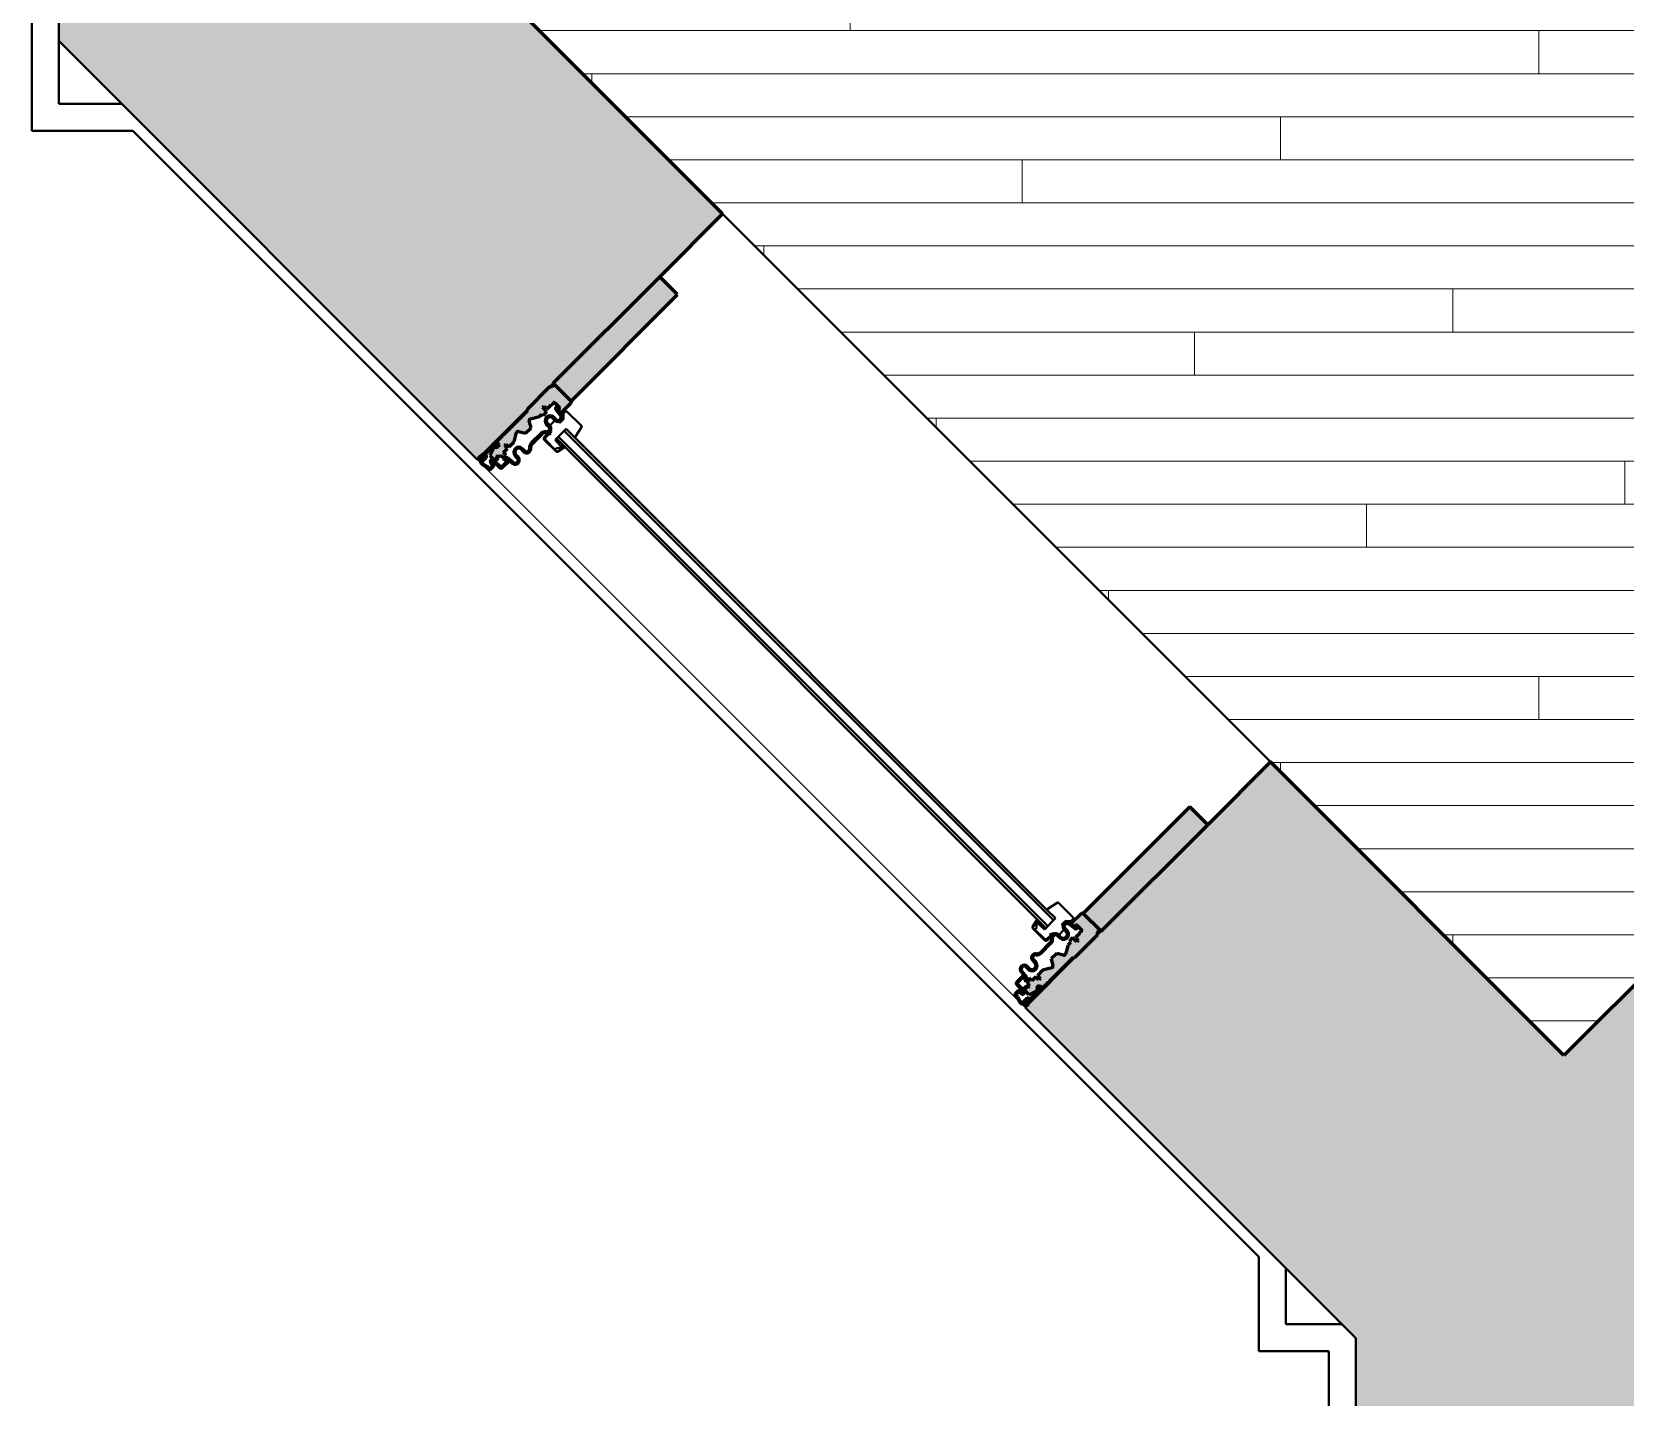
# Model space of a CAD drawing. Header units: inches. Extents: x 238 to 1312, y -3412 to 1074.
# Drawn here: x 238 to 312, y -3172.7 to -3109.3 of the extents above; entities that cross this region are included whole.
import ezdxf

# ---------------------------------------------------------------- set-up
doc = ezdxf.new("R2010")
doc.units = ezdxf.units.IN
doc.header["$MEASUREMENT"] = 0
for name, color, linetype, lineweight in [('A-DETL-GENF', 92, 'Continuous', 9), ('A-FLOR-PATT', 8, 'Continuous', 40), ('A-GLAZ', 151, 'Continuous', 18), ('A-WALL', 113, 'Continuous', 18), ('A-WALL-PATT', 111, 'Continuous', 18), ('I-WALL', 2, 'Continuous', 40), ('Q-CASE', 31, 'Continuous', 40)]:
    doc.layers.add(name, color=color, linetype=linetype, lineweight=lineweight)

# ---------------------------------------------------------------- blocks, each defined once
blk = doc.blocks.new('Proline_Clad_Wood-Double-Hung_Vent_Unit - 36_ x 72_-675760-UNIT 7')
at = {"layer": 'A-GLAZ', "lineweight": 40}
h = blk.add_hatch(color=135, dxfattribs=at)
h.paths.add_polyline_path([(-17.959, 4.808), (-17.85, 4.808), (-17.919, 4.848)], flags=0)
h.paths.add_polyline_path([(-17.944, 5.039), (-17.904, 5.083), (-17.904, 5.545), (-17.944, 5.587)], flags=0)
h.paths.add_polyline_path([(-17.975, 5.631), (-17.91, 5.647), (-17.91, 5.767), (-17.975, 5.751)], flags=0)
h.paths.add_polyline_path([(-18, 5.783), (-17.931, 5.797), (-17.95, 5.96), (-18, 5.886)], flags=0)
h.paths.add_polyline_path([(-17.803, 5.647), (-17.763, 5.647), (-17.763, 5.934), (-17.803, 5.939)], flags=0)
h.paths.add_polyline_path([(-17.389, 5.264), (-17.349, 5.276), (-17.345, 5.463), (-17.385, 5.449)], flags=0)
h.paths.add_polyline_path([(-17.517, 5.575), (-17.422, 5.63), (-17.295, 5.645), (-17.32, 5.67), (-17.422, 5.67)], flags=0)
h.paths.add_polyline_path([(-16.939, 5.011), (-16.899, 5.011), (-16.899, 5.465), (-16.939, 5.454), (-16.939, 5.274)], flags=0)
h.paths.add_polyline_path([(-17.422, 5.521), (-17.323, 5.481), (-16.966, 5.481), (-16.955, 5.521), (-17.177, 5.521)], flags=0)
h.paths.add_polyline_path([(-17.737, 5.96), (-17.581, 5.941), (-17.433, 5.898), (-17.299, 5.898), (-17.295, 5.938), (-17.428, 5.938), (-17.637, 6), (-17.742, 6)], flags=0)
h.paths.add_polyline_path([(-17.274, 5.7), (-17.234, 5.686), (-17.234, 5.877), (-17.274, 5.874)], flags=0)
h = blk.add_hatch(color=135, dxfattribs=at)
h.paths.add_polyline_path([(16.899, 5.011), (16.939, 5.011), (16.939, 5.454), (16.899, 5.465)], flags=0)
h.paths.add_polyline_path([(17.422, 5.521), (17.422, 5.481), (17.516, 5.575)], flags=0)
h.paths.add_polyline_path([(16.966, 5.481), (17.323, 5.481), (17.422, 5.521), (16.955, 5.521)], flags=0)
h.paths.add_polyline_path([(17.349, 5.276), (17.389, 5.264), (17.385, 5.449), (17.345, 5.463)], flags=0)
h.paths.add_polyline_path([(17.85, 4.808), (17.959, 4.808), (17.919, 4.848), (17.891, 4.831)], flags=0)
h.paths.add_polyline_path([(17.234, 5.686), (17.274, 5.7), (17.274, 5.874), (17.234, 5.877)], flags=0)
h.paths.add_polyline_path([(17.29, 5.63), (17.422, 5.63), (17.516, 5.575), (17.422, 5.67), (17.304, 5.67)], flags=0)
h.paths.add_polyline_path([(17.944, 5.039), (17.944, 5.587), (17.904, 5.545), (17.904, 5.083)], flags=0)
h.paths.add_polyline_path([(17.299, 5.898), (17.433, 5.898), (17.742, 6), (17.636, 6), (17.428, 5.938), (17.295, 5.938)], flags=0)
h.paths.add_polyline_path([(17.763, 5.647), (17.803, 5.647), (17.803, 5.939), (17.763, 5.934)], flags=0)
h.paths.add_polyline_path([(17.91, 5.647), (17.975, 5.631), (17.975, 5.751), (17.91, 5.767)], flags=0)
h.paths.add_polyline_path([(17.931, 5.797), (18, 5.783), (18, 5.91), (17.95, 5.96), (17.931, 5.885)], flags=0)
h = blk.add_hatch(color=135, dxfattribs=at)
h.paths.add_polyline_path([(-16.766, 1.703), (-16.791, 1.734), (-16.946, 1.734), (-16.966, 1.622)], flags=0)
h.paths.add_polyline_path([(-17.884, 1.001), (-16.828, 1.001), (-16.766, 1.063), (-16.766, 1.703), (-16.996, 1.597), (-17.346, 1.608), (-17.353, 1.633), (-17.353, 1.767), (-17.359, 1.767), (-17.359, 2.048), (-17.547, 2.054), (-17.547, 2.142), (-17.266, 2.152), (-17.266, 2.378), (-17.359, 2.382), (-17.359, 2.535), (-17.587, 2.975), (-17.55, 3.023), (-17.266, 3.187), (-17.266, 3.554), (-17.587, 3.766), (-17.579, 3.826), (-17.359, 4.207), (-17.359, 4.543), (-17.547, 4.55), (-17.547, 4.638), (-17.359, 4.645), (-17.359, 4.903), (-17.182, 4.909), (-17.182, 5.089), (-17.342, 5.094), (-17.407, 5.212), (-17.448, 5.213), (-17.477, 5.268), (-17.391, 5.271), (-17.391, 5.455), (-17.714, 5.455), (-17.838, 5.071), (-17.711, 4.879), (-17.772, 4.795), (-17.895, 4.791), (-17.938, 4.748), (-17.938, 4.404), (-17.907, 4.373), (-17.938, 4.342), (-17.938, 2.756), (-18, 2.721), (-18, 1.245), (-17.907, 1.152)], flags=0)
h = blk.add_hatch(color=135, dxfattribs=at)
h.paths.add_polyline_path([(16.766, 1.703), (16.966, 1.622), (16.946, 1.734), (16.791, 1.734)], flags=0)
h.paths.add_polyline_path([(16.766, 1.063), (16.84, 1.001), (17.884, 1.001), (17.907, 1.152), (18, 1.245), (18, 2.721), (17.938, 2.756), (17.938, 4.342), (17.907, 4.373), (17.938, 4.404), (17.938, 4.748), (17.895, 4.791), (17.772, 4.795), (17.711, 4.879), (17.773, 4.992), (17.838, 5.071), (17.714, 5.455), (17.391, 5.455), (17.391, 5.271), (17.477, 5.268), (17.448, 5.213), (17.407, 5.212), (17.342, 5.094), (17.182, 5.089), (17.182, 4.909), (17.359, 4.903), (17.359, 4.645), (17.546, 4.638), (17.546, 4.55), (17.359, 4.543), (17.359, 4.207), (17.587, 3.766), (17.55, 3.719), (17.266, 3.554), (17.266, 3.187), (17.587, 2.975), (17.579, 2.916), (17.359, 2.535), (17.359, 2.382), (17.266, 2.378), (17.266, 2.152), (17.546, 2.13), (17.546, 2.054), (17.359, 2.048), (17.359, 1.767), (17.328, 1.766), (17.346, 1.608), (17.322, 1.597), (16.976, 1.604), (16.766, 1.703), (16.766, 1.078)], flags=0)
h = blk.add_hatch(color=135, dxfattribs=at)
h.paths.add_polyline_path([(-17.116, 1.637), (-17.076, 1.616), (-17.076, 1.704)], flags=0)
h.paths.add_polyline_path([(-17.048, 1.735), (-16.697, 1.774), (-16.531, 1.971), (-16.719, 2.148), (-16.861, 2.148), (-17.048, 2.336), (-16.861, 2.523), (-16.719, 2.523), (-16.54, 2.653), (-16.61, 2.863), (-16.677, 2.941), (-16.701, 3.041), (-16.677, 3.792), (-16.61, 3.87), (-16.54, 4.08), (-16.719, 4.21), (-16.861, 4.21), (-17.048, 4.398), (-16.861, 4.585), (-16.719, 4.585), (-16.531, 4.762), (-16.697, 4.959), (-17.048, 4.999), (-17.047, 4.953), (-16.703, 4.914), (-16.576, 4.765), (-16.719, 4.63), (-16.865, 4.63), (-17.067, 4.514), (-17.067, 4.281), (-16.865, 4.165), (-16.719, 4.165), (-16.583, 4.066), (-16.636, 3.907), (-16.717, 3.813), (-16.746, 3.693), (-16.717, 2.92), (-16.636, 2.827), (-16.583, 2.667), (-16.719, 2.568), (-16.865, 2.568), (-17.067, 2.452), (-17.067, 2.219), (-16.858, 2.103), (-16.719, 2.103), (-16.576, 1.969), (-16.703, 1.819), (-17.047, 1.78)], flags=0)
h.paths.add_polyline_path([(-17.076, 5.029), (-17.076, 5.166), (-17.116, 5.097)], flags=0)
h = blk.add_hatch(color=135, dxfattribs=at)
h.paths.add_polyline_path([(16.697, 1.774), (17.048, 1.735), (17.047, 1.78), (16.703, 1.819), (16.576, 1.969), (16.718, 2.103), (16.865, 2.103), (17.067, 2.219), (17.067, 2.452), (16.865, 2.568), (16.718, 2.568), (16.583, 2.667), (16.636, 2.827), (16.717, 2.92), (16.746, 3.041), (16.717, 3.813), (16.636, 3.907), (16.583, 4.066), (16.766, 4.165), (16.865, 4.165), (17.067, 4.281), (17.067, 4.514), (16.865, 4.63), (16.718, 4.63), (16.576, 4.765), (16.703, 4.914), (17.047, 4.953), (17.048, 4.999), (16.697, 4.959), (16.531, 4.762), (16.718, 4.585), (16.86, 4.585), (17.048, 4.398), (16.86, 4.21), (16.718, 4.21), (16.54, 4.08), (16.61, 3.87), (16.677, 3.792), (16.701, 3.688), (16.677, 2.941), (16.61, 2.863), (16.54, 2.653), (16.718, 2.523), (16.86, 2.523), (17.048, 2.336), (16.86, 2.148), (16.718, 2.148), (16.531, 1.971)], flags=0)
h.paths.add_polyline_path([(17.076, 1.616), (17.116, 1.637), (17.076, 1.678)], flags=0)
h.paths.add_polyline_path([(17.076, 5.029), (17.116, 5.097), (17.076, 5.166)], flags=0)
for points in [[(-18, -6), (-16.828, -6), (-16.828, 1.001), (-18, 1.001), (-18, 0.205)], [(16.828, -6), (18, -6), (18, 1.001), (16.828, 1.001)]]:
    blk.add_hatch(color=135, dxfattribs=at).paths.add_polyline_path(points, flags=0)
at = {"layer": 'A-GLAZ', "color": 10, "lineweight": 60}
for p, q in [((-17.803, 5.939), (-17.803, 5.647)), ((-17.763, 5.647), (-17.763, 5.934)), ((-17.636, 6), (-17.742, 6)), ((-17.737, 5.96), (-17.644, 5.96)), ((-17.644, 5.96), (-17.433, 5.898)), ((-17.428, 5.938), (-17.636, 6)), ((-17.295, 5.938), (-17.428, 5.938)), ((17.428, 5.938), (17.295, 5.938)), ((17.636, 6), (17.428, 5.938)), ((17.433, 5.898), (17.644, 5.96)), ((17.742, 6), (17.636, 6)), ((17.644, 5.96), (17.737, 5.96)), ((17.763, 5.934), (17.763, 5.647)), ((17.803, 5.647), (17.803, 5.939)), ((-18, 5.91), (-18, 5.783)), ((-18, 5.783), (-17.975, 5.751)), ((-17.975, 5.751), (-17.975, 5.631)), ((-17.944, 5.587), (-17.944, 5.039)), ((-17.9, 5.792), (-17.931, 5.885)), ((-17.931, 5.885), (-17.9, 5.879)), ((-17.91, 5.767), (-17.931, 5.797)), ((-17.931, 5.797), (-17.9, 5.792)), ((-17.91, 5.647), (-17.91, 5.767)), ((-17.904, 5.083), (-17.904, 5.545)), ((-17.9, 5.879), (-17.9, 5.91)), ((-17.834, 5.616), (-17.879, 5.616)), ((-17.873, 5.576), (-17.834, 5.576)), ((-17.714, 5.455), (-17.838, 5.071)), ((-17.391, 5.455), (-17.714, 5.455)), ((-17.477, 5.268), (-17.391, 5.271)), ((-17.448, 5.213), (-17.477, 5.268)), ((-17.389, 5.264), (-17.453, 5.264)), ((-17.453, 5.264), (-17.423, 5.223)), ((-17.407, 5.212), (-17.448, 5.213)), ((-17.433, 5.898), (-17.299, 5.898)), ((-17.304, 5.67), (-17.422, 5.67)), ((-17.422, 5.63), (-17.29, 5.63)), ((-16.955, 5.521), (-17.422, 5.521)), ((-17.342, 5.094), (-17.407, 5.212)), ((-17.391, 5.271), (-17.391, 5.455)), ((-17.385, 5.449), (-17.389, 5.264)), ((-17.349, 5.276), (-17.345, 5.463)), ((-17.323, 5.481), (-16.966, 5.481)), ((-17.274, 5.874), (-17.274, 5.7)), ((-17.234, 5.686), (-17.234, 5.877)), ((-16.939, 5.454), (-16.939, 5.011)), ((-16.899, 5.011), (-16.899, 5.465)), ((16.899, 5.465), (16.899, 5.011)), ((16.939, 5.011), (16.939, 5.454)), ((17.422, 5.521), (16.955, 5.521)), ((16.966, 5.481), (17.323, 5.481)), ((17.234, 5.877), (17.234, 5.686)), ((17.274, 5.7), (17.274, 5.874)), ((17.29, 5.63), (17.422, 5.63)), ((17.299, 5.898), (17.433, 5.898)), ((17.422, 5.67), (17.304, 5.67)), ((17.407, 5.212), (17.342, 5.094)), ((17.345, 5.463), (17.349, 5.276)), ((17.389, 5.264), (17.385, 5.449)), ((17.453, 5.264), (17.389, 5.264)), ((17.714, 5.455), (17.391, 5.455)), ((17.391, 5.455), (17.391, 5.271)), ((17.391, 5.271), (17.477, 5.268)), ((17.448, 5.213), (17.407, 5.212)), ((17.423, 5.223), (17.453, 5.264)), ((17.477, 5.268), (17.448, 5.213)), ((17.838, 5.071), (17.714, 5.455)), ((17.879, 5.616), (17.834, 5.616)), ((17.834, 5.576), (17.873, 5.576)), ((17.9, 5.91), (17.9, 5.879)), ((17.9, 5.879), (17.931, 5.885)), ((17.931, 5.885), (17.9, 5.792)), ((17.9, 5.792), (17.931, 5.797)), ((17.904, 5.545), (17.904, 5.083)), ((17.931, 5.797), (17.91, 5.767)), ((17.91, 5.767), (17.91, 5.647)), ((17.944, 5.039), (17.944, 5.587)), ((17.975, 5.751), (18, 5.783)), ((17.975, 5.631), (17.975, 5.751)), ((18, 5.783), (18, 5.91)), ((-17.959, 4.808), (-17.85, 4.808)), ((-17.895, 4.791), (-17.938, 4.748)), ((-17.938, 4.748), (-17.938, 4.404)), ((-17.843, 4.848), (-17.919, 4.848)), ((-17.772, 4.795), (-17.895, 4.791)), ((-17.872, 4.997), (-17.857, 4.97)), ((-17.831, 5.005), (-17.853, 5.044)), ((-17.801, 4.869), (-17.843, 4.848)), ((-17.838, 5.071), (-17.83, 5.009)), ((-17.819, 4.816), (-17.778, 4.836)), ((-17.781, 4.926), (-17.781, 4.895)), ((-17.711, 4.879), (-17.772, 4.795)), ((-17.741, 4.898), (-17.741, 4.93)), ((-17.74, 4.943), (-17.711, 4.879)), ((-17.547, 4.638), (-17.359, 4.645)), ((-17.547, 4.55), (-17.547, 4.638)), ((-17.359, 4.543), (-17.547, 4.55)), ((-17.359, 4.903), (-17.182, 4.909)), ((-17.359, 4.645), (-17.359, 4.903)), ((-17.359, 4.207), (-17.359, 4.543)), ((-17.182, 5.089), (-17.342, 5.094)), ((-17.182, 4.909), (-17.182, 5.089)), ((-17.076, 5.166), (-17.116, 5.097)), ((-17.116, 5.097), (-17.116, 5.031)), ((-17.076, 5.029), (-17.076, 5.166)), ((-16.697, 4.959), (-17.048, 4.999)), ((-17.047, 4.953), (-16.703, 4.914)), ((-16.719, 4.63), (-16.865, 4.63)), ((-16.861, 4.585), (-16.719, 4.585)), ((17.048, 4.999), (16.697, 4.959)), ((16.703, 4.914), (17.047, 4.953)), ((16.865, 4.63), (16.718, 4.63)), ((16.718, 4.585), (16.86, 4.585)), ((17.116, 5.097), (17.076, 5.166)), ((17.076, 5.166), (17.076, 5.029)), ((17.116, 5.031), (17.116, 5.097)), ((17.342, 5.094), (17.182, 5.089)), ((17.182, 5.089), (17.182, 4.909)), ((17.182, 4.909), (17.359, 4.903)), ((17.359, 4.903), (17.359, 4.645)), ((17.359, 4.645), (17.546, 4.638)), ((17.546, 4.55), (17.359, 4.543)), ((17.359, 4.543), (17.359, 4.207)), ((17.546, 4.638), (17.546, 4.55)), ((17.711, 4.879), (17.74, 4.943)), ((17.772, 4.795), (17.711, 4.879)), ((17.741, 4.93), (17.741, 4.898)), ((17.895, 4.791), (17.772, 4.795)), ((17.778, 4.836), (17.819, 4.816)), ((17.781, 4.895), (17.781, 4.926)), ((17.843, 4.848), (17.801, 4.869)), ((17.83, 5.009), (17.838, 5.071)), ((17.853, 5.044), (17.831, 5.005)), ((17.919, 4.848), (17.843, 4.848)), ((17.85, 4.808), (17.959, 4.808)), ((17.857, 4.97), (17.872, 4.997)), ((17.938, 4.748), (17.895, 4.791)), ((17.938, 4.404), (17.938, 4.748)), ((-17.938, 4.404), (-17.907, 4.373)), ((-17.907, 4.373), (-17.938, 4.342)), ((-17.938, 4.342), (-17.938, 2.756)), ((-17.579, 3.826), (-17.359, 4.207)), ((-17.266, 3.554), (-17.55, 3.719)), ((-16.865, 4.165), (-16.719, 4.165)), ((-16.719, 4.21), (-16.861, 4.21)), ((16.86, 4.21), (16.718, 4.21)), ((16.718, 4.165), (16.865, 4.165)), ((17.55, 3.719), (17.266, 3.554)), ((17.359, 4.207), (17.579, 3.826)), ((17.907, 4.373), (17.938, 4.404)), ((17.938, 4.342), (17.907, 4.373)), ((17.938, 2.756), (17.938, 4.342)), ((-17.55, 3.023), (-17.266, 3.187)), ((-17.266, 3.187), (-17.266, 3.554)), ((-16.746, 3.693), (-16.746, 3.041)), ((-16.701, 3.041), (-16.701, 3.693)), ((16.701, 3.693), (16.701, 3.041)), ((16.746, 3.041), (16.746, 3.693)), ((17.266, 3.554), (17.266, 3.187)), ((17.266, 3.187), (17.55, 3.023)), ((-17.938, 2.756), (-18, 2.721)), ((-18, 2.721), (-18, 1.245)), ((-17.359, 2.535), (-17.579, 2.916)), ((-17.359, 2.382), (-17.359, 2.535)), ((-17.266, 2.378), (-17.359, 2.382)), ((-17.266, 2.152), (-17.266, 2.378)), ((-16.719, 2.568), (-16.865, 2.568)), ((-16.861, 2.523), (-16.719, 2.523)), ((16.865, 2.568), (16.718, 2.568)), ((16.718, 2.523), (16.86, 2.523)), ((17.359, 2.382), (17.266, 2.378)), ((17.266, 2.378), (17.266, 2.152)), ((17.579, 2.916), (17.359, 2.535)), ((17.359, 2.535), (17.359, 2.382)), ((18, 2.721), (17.938, 2.756)), ((18, 1.245), (18, 2.721)), ((-17.547, 2.142), (-17.266, 2.152)), ((-17.547, 2.054), (-17.547, 2.142)), ((-17.359, 2.048), (-17.547, 2.054)), ((-17.359, 1.767), (-17.359, 2.048)), ((-17.328, 1.766), (-17.359, 1.767)), ((-17.353, 1.633), (-17.328, 1.766)), ((-16.996, 1.597), (-17.322, 1.597)), ((-17.116, 1.703), (-17.116, 1.637)), ((-17.116, 1.637), (-17.076, 1.616)), ((-17.076, 1.616), (-17.076, 1.704)), ((-17.048, 1.735), (-16.697, 1.774)), ((-16.703, 1.819), (-17.047, 1.78)), ((-16.946, 1.734), (-16.966, 1.622)), ((-16.791, 1.734), (-16.946, 1.734)), ((-16.865, 2.103), (-16.719, 2.103)), ((-16.719, 2.148), (-16.861, 2.148)), ((-16.766, 1.063), (-16.766, 1.703)), ((16.697, 1.774), (17.048, 1.735)), ((17.047, 1.78), (16.703, 1.819)), ((16.86, 2.148), (16.718, 2.148)), ((16.718, 2.103), (16.865, 2.103)), ((16.766, 1.703), (16.766, 1.063)), ((16.946, 1.734), (16.791, 1.734)), ((16.966, 1.622), (16.946, 1.734)), ((17.322, 1.597), (16.996, 1.597)), ((17.076, 1.704), (17.076, 1.616)), ((17.076, 1.616), (17.116, 1.637)), ((17.116, 1.637), (17.116, 1.703)), ((17.266, 2.152), (17.546, 2.142)), ((17.359, 1.767), (17.328, 1.766)), ((17.328, 1.766), (17.353, 1.633)), ((17.546, 2.054), (17.359, 2.048)), ((17.359, 2.048), (17.359, 1.767)), ((17.546, 2.142), (17.546, 2.054)), ((-18, 1.245), (-17.907, 1.152)), ((-18, 1.001), (-18, -6)), ((-16.828, 1.001), (-18, 1.001)), ((-17.907, 1.152), (-17.907, 1.025)), ((-17.907, 1.025), (-17.884, 1.001)), ((-17.884, 1.001), (-16.828, 1.001)), ((-16.828, -6), (-16.828, 1.001)), ((16.828, 1.001), (16.828, -6)), ((18, 1.001), (16.828, 1.001)), ((16.828, 1.001), (17.884, 1.001)), ((17.884, 1.001), (17.907, 1.025)), ((17.907, 1.152), (18, 1.245)), ((17.907, 1.025), (17.907, 1.152)), ((18, -6), (18, 1.001)), ((-18, -6), (-16.828, -6)), ((16.828, -6), (18, -6))]:
    blk.add_line(p, q, dxfattribs=at)
at = {"layer": 'A-GLAZ', "color": 250, "lineweight": 40}
for p, q in [((-16.524, 3.059), (-16.537, 2.774)), ((-16.513, 2.773), (-16.501, 3.057)), ((-16.415, 3.115), (-16.468, 3.034)), ((-16.468, 3.034), (-16.468, 2.804)), ((-15.666, 3.148), (-16.436, 3.148)), ((-16.436, 3.124), (-15.666, 3.124)), ((-15.769, 3.115), (-16.415, 3.115)), ((-15.769, 3.024), (-15.769, 3.115)), ((-15.691, 2.944), (-15.769, 3.024)), ((-15.607, 3.077), (-15.541, 2.764)), ((-15.518, 2.769), (-15.584, 3.082)), ((15.584, 3.082), (15.518, 2.769)), ((15.541, 2.764), (15.607, 3.077)), ((16.436, 3.148), (15.666, 3.148)), ((15.666, 3.124), (16.436, 3.124)), ((15.769, 3.024), (15.691, 2.944)), ((16.415, 3.115), (15.769, 3.115)), ((15.769, 3.115), (15.769, 3.024)), ((16.468, 3.034), (16.415, 3.115)), ((16.468, 2.804), (16.468, 3.034)), ((16.501, 3.057), (16.513, 2.773)), ((16.537, 2.774), (16.524, 3.059)), ((-16.728, 2.475), (-16.728, 2.197)), ((-16.485, 2.802), (-16.487, 2.771)), ((-16.454, 2.798), (-16.485, 2.802)), ((-16.468, 2.804), (-16.422, 2.797)), ((-16.422, 2.728), (-16.468, 2.721)), ((-16.468, 2.721), (-16.468, 2.651)), ((-16.456, 2.767), (-16.454, 2.798)), ((-16.422, 2.797), (-16.422, 2.728)), ((-16.075, 2.801), (-15.699, 2.815)), ((-16.075, 2.076), (-16.075, 2.801)), ((-16.075, 2.712), (16.075, 2.712)), ((16.075, 2.587), (-16.075, 2.587)), ((-15.655, 2.881), (-15.673, 2.917)), ((-15.581, 2.865), (-15.661, 2.801)), ((-15.641, 2.777), (-15.561, 2.841)), ((-15.561, 2.841), (-15.581, 2.865)), ((15.581, 2.865), (15.561, 2.841)), ((15.561, 2.841), (15.641, 2.777)), ((15.661, 2.801), (15.581, 2.865)), ((15.673, 2.917), (15.655, 2.881)), ((15.699, 2.815), (16.075, 2.801)), ((16.075, 2.801), (16.075, 2.076)), ((16.422, 2.797), (16.468, 2.804)), ((16.422, 2.728), (16.422, 2.797)), ((16.468, 2.721), (16.422, 2.728)), ((16.485, 2.802), (16.454, 2.798)), ((16.454, 2.798), (16.456, 2.767)), ((16.468, 2.651), (16.468, 2.721)), ((16.487, 2.771), (16.485, 2.802)), ((16.728, 2.197), (16.728, 2.475)), ((-16.482, 1.851), (-16.672, 1.657)), ((-16.672, 1.657), (-16.672, 1.52)), ((-16.672, 1.52), (-16.625, 1.473)), ((-16.544, 2.076), (-16.513, 2.076)), ((-16.482, 2.045), (-16.482, 1.851)), ((16.075, 2.201), (-16.075, 2.201)), ((-15.513, 2.076), (-16.075, 2.076)), ((-15.622, 1.51), (-15.513, 2.021)), ((-15.513, 2.076), (15.513, 2.076)), ((-15.513, 2.021), (-15.513, 2.076)), ((16.075, 2.076), (15.513, 2.076)), ((15.513, 2.076), (15.513, 2.021)), ((15.513, 2.021), (15.622, 1.51)), ((16.482, 1.851), (16.482, 2.045)), ((16.672, 1.657), (16.482, 1.851)), ((16.513, 2.076), (16.544, 2.076)), ((16.625, 1.473), (16.672, 1.52)), ((16.672, 1.52), (16.672, 1.657)), ((-16.625, 1.473), (-15.668, 1.473)), ((15.668, 1.473), (16.625, 1.473))]:
    blk.add_line(p, q, dxfattribs=at)
at = {"layer": 'A-GLAZ', "color": 10, "lineweight": 60}
for centre, radius, start, end in [((-17.95, 5.91), 0.05, 0, 180), ((-17.742, 5.939), 0.061, 90, 180), ((-17.737, 5.934), 0.0265, 90, 180), ((-17.295, 5.877), 0.061, 360, 90), ((17.295, 5.877), 0.061, 90, 180), ((17.737, 5.934), 0.0265, 360, 90), ((17.742, 5.939), 0.061, 360, 90), ((17.95, 5.91), 0.05, 0, 180), ((-17.928, 5.631), 0.0471, 180, 250), ((-17.879, 5.647), 0.031, 180, 270), ((-17.873, 5.545), 0.031, 90, 180), ((-17.834, 5.647), 0.031, 270, 0), ((-17.834, 5.647), 0.071, 270, 0), ((-17.422, 5.575), 0.0945, 90, 270), ((-17.422, 5.575), 0.0545, 90, 270), ((-17.408, 5.282), 0.0599, 256.01102, 354.42066), ((-17.417, 5.449), 0.032, 358.9819, 98.16278), ((-17.323, 5.459), 0.0224, 90, 169.03825), ((-17.304, 5.7), 0.0298, 270, 0), ((-17.299, 5.874), 0.0242, 360, 90), ((-17.29, 5.686), 0.056, 270, 0), ((-16.966, 5.454), 0.0271, 360, 90), ((-16.955, 5.465), 0.056, 360, 90), ((16.955, 5.465), 0.056, 90, 180), ((16.966, 5.454), 0.0271, 90, 180), ((17.29, 5.686), 0.056, 180, 270), ((17.299, 5.874), 0.0242, 90, 180), ((17.304, 5.7), 0.0298, 180, 270), ((17.323, 5.459), 0.0224, 10.96175, 90), ((17.408, 5.282), 0.0599, 185.57934, 283.98898), ((17.417, 5.449), 0.032, 81.83722, 181.0181), ((17.422, 5.575), 0.0945, 270, 90), ((17.422, 5.575), 0.0545, 270, 90), ((17.834, 5.647), 0.071, 180, 270), ((17.834, 5.647), 0.031, 180, 270), ((17.873, 5.545), 0.031, 0, 90), ((17.879, 5.647), 0.031, 270, 0), ((17.928, 5.631), 0.0471, 290, 360), ((-17.92, 4.988), 0.0557, 115.55003, 189.11098), ((-17.953, 4.983), 0.0227, 189.11098, 353.15041), ((-17.943, 4.832), 0.0287, 33.08468, 237.53171), ((-17.899, 4.981), 0.031, 30, 181.13069), ((-17.841, 5.113), 0.0698, 205.14541, 259.63981), ((-17.818, 5.022), 0.0653, 233.41136, 274.99548), ((-17.85, 4.879), 0.071, 270, 296.56505), ((-17.826, 4.92), 0.0855, 6.67555, 93.30187), ((-17.826, 4.92), 0.0887, 14.78817, 92.48416), ((-17.812, 4.926), 0.031, 0, 90), ((-17.813, 4.899), 0.0319, 292.47859, 353.52141), ((-17.808, 4.896), 0.0673, 296.56505, 1.906), ((-17.038, 5.031), 0.078, 180, 263.5665), ((-16.865, 4.398), 0.232, 90, 270), ((-17.045, 5.029), 0.031, 180, 263.5665), ((-16.861, 4.398), 0.187, 90, 270), ((-16.919, 5.011), 0.0199, 180, 0), ((-16.719, 4.773), 0.188, 270, 83.5665), ((-16.719, 4.773), 0.143, 270, 83.5665), ((16.718, 4.773), 0.188, 96.4335, 270), ((16.718, 4.773), 0.143, 96.4335, 270), ((16.86, 4.398), 0.187, 270, 90), ((16.865, 4.398), 0.232, 270, 90), ((16.919, 5.011), 0.0199, 180, 0), ((17.038, 5.031), 0.078, 276.4335, 0), ((17.045, 5.029), 0.031, 276.4335, 0), ((17.826, 4.92), 0.0887, 87.51584, 165.21183), ((17.826, 4.92), 0.0855, 86.69813, 173.32445), ((17.808, 4.896), 0.0673, 178.094, 243.43495), ((17.812, 4.926), 0.031, 90, 180), ((17.813, 4.899), 0.0319, 186.47859, 247.52141), ((17.818, 5.022), 0.0653, 265.00452, 306.58864), ((17.85, 4.879), 0.071, 243.43495, 270), ((17.841, 5.113), 0.0698, 280.36019, 334.85459), ((17.899, 4.981), 0.031, 358.86931, 150), ((17.943, 4.832), 0.0287, 302.46829, 146.91532), ((17.953, 4.983), 0.0227, 186.84959, 350.88902), ((17.92, 4.988), 0.0557, 350.88902, 64.44997), ((-17.511, 3.787), 0.078, 150.0027, 240.0027), ((-16.483, 3.693), 0.263, 125.50432, 180), ((-16.719, 4.023), 0.188, 305.50432, 90), ((-16.719, 4.023), 0.143, 305.50432, 90), ((-16.483, 3.693), 0.218, 125.50432, 180), ((16.718, 4.023), 0.188, 90, 234.49568), ((16.718, 4.023), 0.143, 90, 234.49568), ((16.483, 3.693), 0.218, 0, 54.49568), ((16.483, 3.693), 0.263, 360, 54.49568), ((17.511, 3.787), 0.078, 299.9973, 29.9973), ((-17.511, 2.955), 0.078, 119.9973, 209.9973), ((-16.483, 3.041), 0.263, 180, 234.49567), ((-16.483, 3.041), 0.218, 180, 234.49567), ((16.483, 3.041), 0.218, 305.50433, 0), ((16.483, 3.041), 0.263, 305.50433, 360), ((17.511, 2.955), 0.078, 330.0027, 60.0027), ((-16.865, 2.336), 0.232, 90, 270), ((-16.861, 2.336), 0.187, 90, 270), ((-16.719, 2.711), 0.188, 270, 54.49567), ((-16.719, 2.711), 0.143, 270, 54.49567), ((16.718, 2.711), 0.188, 125.50433, 270), ((16.718, 2.711), 0.143, 125.50433, 270), ((16.86, 2.336), 0.187, 270, 90), ((16.865, 2.336), 0.232, 270, 90), ((-17.322, 1.627), 0.0308, 169.60706, 270.35589), ((-17.038, 1.703), 0.078, 96.4335, 180), ((-17.045, 1.704), 0.031, 96.4335, 180), ((-16.996, 1.628), 0.031, 270, 350), ((-16.8, 1.701), 0.0336, 3.46691, 74.5331), ((-16.719, 1.961), 0.187, 276.4335, 90), ((-16.719, 1.961), 0.142, 276.4335, 90), ((16.718, 1.961), 0.187, 90, 263.5665), ((16.718, 1.961), 0.142, 90, 263.5665), ((16.8, 1.701), 0.0336, 105.4669, 176.53309), ((16.996, 1.628), 0.031, 190, 270), ((17.038, 1.703), 0.078, 360, 83.5665), ((17.045, 1.704), 0.031, 360, 83.5665), ((17.322, 1.627), 0.0308, 269.64411, 10.39294), ((-16.828, 1.063), 0.062, 270, 360), ((16.828, 1.063), 0.062, 180, 270)]:
    blk.add_arc(centre, radius, start, end, dxfattribs=at)
at = {"layer": 'A-GLAZ', "color": 250, "lineweight": 40}
for centre, radius, start, end in [((-16.436, 3.059), 0.0885, 90, 179.9343), ((-16.435, 3.059), 0.0652, 90.07487, 181.59114), ((-15.666, 3.064), 0.0835, 12, 90), ((-15.666, 3.064), 0.06, 12, 90), ((15.666, 3.064), 0.0835, 90, 168), ((15.666, 3.064), 0.06, 90, 168), ((16.436, 3.059), 0.0885, 0.0657, 90), ((16.435, 3.059), 0.0652, 358.40886, 89.92513), ((-16.705, 2.475), 0.0232, 90, 180), ((-16.705, 2.656), 0.158, 270, 338.35001), ((-16.5, 2.575), 0.0625, 99.26056, 158.35001), ((-16.496, 2.772), 0.0405, 177.48601, 352.32437), ((-16.5, 2.772), 0.013, 176.82924, 356.89495), ((-16.51, 2.707), 0.0706, 269.85106, 306.56326), ((-15.697, 2.861), 0.0458, 266.99243, 25.26072), ((-15.763, 2.874), 0.1, 25.26072, 44.13989), ((-15.639, 2.772), 0.0361, 128.68497, 321.31503), ((-15.624, 2.742), 0.0386, 18.16613, 115.87353), ((-15.564, 2.759), 0.0475, 191.65306, 12), ((-15.564, 2.759), 0.024, 192.15621, 12), ((15.564, 2.759), 0.0475, 168, 348.34694), ((15.564, 2.759), 0.024, 168, 347.84379), ((15.624, 2.742), 0.0386, 64.12647, 161.83387), ((15.639, 2.772), 0.0361, 218.68497, 51.31503), ((15.697, 2.861), 0.0458, 154.73928, 273.00757), ((15.763, 2.874), 0.1, 135.86011, 154.73928), ((16.496, 2.772), 0.0405, 187.67563, 2.51399), ((16.51, 2.707), 0.0706, 233.43674, 270.14894), ((16.5, 2.772), 0.013, 183.10505, 3.17076), ((16.5, 2.575), 0.0625, 21.64999, 80.73944), ((16.705, 2.656), 0.158, 201.64999, 270), ((16.705, 2.475), 0.0232, 0, 90), ((-16.698, 2.197), 0.0297, 180, 270), ((-16.733, 1.988), 0.183, 38.91179, 79.08821), ((-16.544, 2.131), 0.0551, 211.65688, 270), ((-16.513, 2.045), 0.031, 0, 90), ((-15.668, 1.52), 0.047, 270.00007, 348), ((15.668, 1.52), 0.047, 192, 270), ((16.513, 2.045), 0.031, 90, 180), ((16.544, 2.131), 0.0551, 270, 328.34312), ((16.733, 1.988), 0.183, 100.91179, 141.08821), ((16.698, 2.197), 0.0297, 270, 0)]:
    blk.add_arc(centre, radius, start, end, dxfattribs=at)
blk = doc.blocks.new('Casework 200 - Casework 86-747812-UNIT 7')
at = {"layer": 'Q-CASE', "color": 250}
for p, q in [((237.995, -3011.558), (237.995, -3113.853)), ((239.245, -3112.603), (239.245, -3109.676)), ((242.173, -3112.603), (239.245, -3112.603)), ((237.995, -3113.853), (242.69, -3113.853)), ((242.69, -3113.853), (294.995, -3166.159)), ((294.995, -3166.159), (294.995, -3170.53)), ((296.245, -3169.28), (296.245, -3166.676)), ((298.85, -3169.28), (296.245, -3169.28)), ((294.995, -3170.53), (298.245, -3170.53)), ((298.245, -3170.53), (298.245, -3203.138))]:
    blk.add_line(p, q, dxfattribs=at)

msp = doc.modelspace()

# ---------------------------------------------------------------- hatches: boundary and pattern name
at = {"layer": 'A-DETL-GENF'}
h = msp.add_hatch(color=55, dxfattribs=at)
h.paths.add_polyline_path([(312.861, -3210.298), (312.861, -3161.945), (308.577, -3161.945), (308.577, -3210.298), (309.255, -3210.298)], flags=0)
h.paths.add_polyline_path([(313.245, -2959.953), (313.245, -2957.022), (309.61, -2957.022), (309.61, -2959.953)], flags=0)
at = {"layer": 'A-FLOR-PATT', "lineweight": 9}
h = msp.add_hatch(dxfattribs=at)
h.set_pattern_fill('FP_1', color=43, style=0, pattern_type=2)
h.set_pattern_definition([(0, (0, 0.8), (0, 2), []), (90, (0, 0.8), (-8, 8), [2, -28]), (90, (12, 4.8), (-8, 8), [2, -28])])
h.paths.add_polyline_path([(587.745, -3412.264), (602.37, -3412.264), (602.37, -3408.247), (589.745, -3408.247), (589.745, -3409.497), (586.245, -3409.497), (586.245, -3400.997), (585.995, -3400.997), (585.995, -3399.997), (586.245, -3399.997), (586.245, -3396.997), (589.745, -3396.997), (589.745, -3398.247), (621.12, -3398.247), (621.12, -3322.264), (618.891, -3322.264), (617.891, -3321.014), (617.891, -3320.514), (616.454, -3319.077), (616.454, -3295.577), (617.891, -3294.139), (617.891, -3293.639), (618.891, -3292.389), (621.12, -3292.389), (621.12, -3251.389), (618.349, -3251.389), (618.349, -3249.382), (618.268, -3249.356), (618.222, -3249.296), (618.147, -3249.287), (618.087, -3249.332), (618.074, -3249.382), (617.997, -3249.382), (617.971, -3251.291), (617.94, -3251.332), (617.801, -3251.389), (616.576, -3251.389), (616.405, -3251.291), (616.379, -3251.193), (616.379, -3250.366), (615.343, -3250.339), (615.324, -3250.321), (615.251, -3250.289), (615.199, -3250.169), (615.206, -3248.543), (615.303, -3248.455), (615.324, -3248.422), (616.379, -3248.397), (616.379, -3223.354), (616.599, -3223.135), (616.74, -3221.654), (616.846, -3221.493), (616.925, -3221.437), (617.112, -3221.389), (617.801, -3221.389), (617.971, -3221.488), (617.997, -3221.586), (617.997, -3223.397), (618.078, -3223.423), (618.124, -3223.483), (618.198, -3223.492), (618.258, -3223.447), (618.271, -3223.397), (618.349, -3223.397), (618.349, -3219.639), (531.022, -3219.622), (531.022, -3233.622), (482.767, -3233.622), (482.767, -3208.389), (481.517, -3208.389), (481.517, -3204.889), (485.142, -3204.889), (485.142, -3204.639), (486.142, -3204.639), (486.142, -3204.889), (488.767, -3204.889), (488.767, -3208.389), (487.517, -3208.389), (487.517, -3209.497), (521.745, -3209.497), (521.745, -3200.834), (634.433, -3200.834), (634.433, -3055.685), (554.63, -3055.685), (554.63, -3083.454), (516.68, -3083.454), (516.68, -3086.974), (511.93, -3086.974), (511.93, -3083.454), (487.517, -3083.454), (487.517, -3136.704), (511.93, -3136.704), (511.93, -3134.974), (516.68, -3134.974), (516.68, -3141.454), (487.517, -3141.454), (487.517, -3169.389), (488.767, -3169.389), (488.767, -3172.889), (486.142, -3172.889), (486.142, -3173.139), (485.142, -3173.139), (485.142, -3172.889), (481.517, -3172.889), (481.517, -3169.389), (482.767, -3169.389), (482.767, -3103.372), (476.819, -3103.372), (476.819, -3104.622), (473.319, -3104.622), (473.319, -3100.997), (473.069, -3100.997), (473.069, -3099.997), (473.319, -3099.997), (473.319, -3098.622), (445.319, -3098.622), (445.319, -3099.997), (445.569, -3099.997), (445.569, -3100.997), (445.319, -3100.997), (445.319, -3104.622), (441.819, -3104.622), (441.819, -3103.372), (436.87, -3103.372), (436.87, -3104.07), (438.12, -3104.07), (438.12, -3107.57), (434.495, -3107.57), (434.495, -3107.82), (433.495, -3107.82), (433.495, -3107.57), (430.87, -3107.57), (430.87, -3104.07), (432.12, -3104.07), (432.12, -3103.372), (422.12, -3103.372), (422.12, -3010.173), (420.87, -3010.173), (420.87, -3006.673), (424.495, -3006.673), (424.495, -2978.673), (420.87, -2978.673), (420.87, -2975.173), (422.12, -2975.173), (422.12, -2966.048), (367.058, -2966.048), (367.058, -2967.298), (363.558, -2967.298), (363.558, -2964.673), (363.308, -2964.673), (363.308, -2963.673), (363.558, -2963.673), (363.558, -2960.048), (367.058, -2960.048), (367.058, -2961.298), (380.995, -2961.298), (380.995, -2935.423), (315.62, -2935.423), (315.62, -2960.783), (315.126, -2961.298), (328.058, -2961.298), (328.058, -2960.048), (331.558, -2960.048), (331.558, -2963.673), (331.808, -2963.673), (331.808, -2964.673), (331.558, -2964.673), (331.558, -2967.298), (328.058, -2967.298), (328.058, -2966.048), (310.559, -2966.048), (255.37, -3023.456), (255.37, -3102.996), (309.173, -3156.799), (322.402, -3143.57), (325.886, -3143.57), (325.886, -3142.32), (329.386, -3142.32), (329.386, -3144.945), (329.636, -3144.945), (329.636, -3145.945), (329.386, -3145.945), (329.386, -3149.57), (325.886, -3149.57), (325.886, -3148.32), (324.37, -3148.32), (312.532, -3160.158), (315.62, -3163.246), (315.62, -3190.959), (386.808, -3190.959), (386.808, -3148.32), (364.886, -3148.32), (364.886, -3149.57), (361.386, -3149.57), (361.386, -3145.945), (361.136, -3145.945), (361.136, -3144.945), (361.386, -3144.945), (361.386, -3142.32), (364.886, -3142.32), (364.886, -3143.57), (432.12, -3143.57), (432.12, -3143.07), (430.87, -3143.07), (430.87, -3139.57), (433.495, -3139.57), (433.495, -3139.32), (434.495, -3139.32), (434.495, -3139.57), (438.12, -3139.57), (438.12, -3143.07), (436.87, -3143.07), (436.87, -3148.445), (438.12, -3148.445), (438.12, -3151.945), (435.495, -3151.945), (435.495, -3152.195), (434.495, -3152.195), (434.495, -3151.945), (430.87, -3151.945), (430.87, -3148.445), (432.12, -3148.445), (432.12, -3148.32), (391.558, -3148.32), (391.558, -3190.959), (393.791, -3190.959), (393.791, -3189.459), (430.87, -3189.445), (430.87, -3185.945), (434.495, -3185.945), (434.495, -3185.695), (435.495, -3185.695), (435.495, -3185.945), (438.12, -3185.945), (438.12, -3186.959), (447.791, -3186.959), (447.791, -3211.959), (412.245, -3211.959), (412.245, -3227.529), (330.245, -3227.529), (330.245, -3207.959), (315.62, -3207.959), (315.62, -3210.456), (263.294, -3262.782), (263.294, -3339.813), (315.62, -3392.139), (315.62, -3398.247), (546.745, -3398.247), (546.745, -3396.997), (550.245, -3396.997), (550.245, -3399.997), (550.495, -3399.997), (550.495, -3400.997), (550.245, -3400.997), (550.245, -3409.497), (546.745, -3409.497), (546.745, -3408.247), (533.745, -3408.247), (533.745, -3412.264), (587.411, -3412.264)], flags=0)
h.paths.add_polyline_path([(315.62, -3412.264), (403.745, -3412.264), (403.745, -3408.247), (315.62, -3408.247), (315.62, -3409.939)], flags=0)
h.paths.add_polyline_path([(607.12, -3412.264), (645.12, -3412.264), (645.12, -3408.247), (607.12, -3408.247)], flags=0)
h.paths.add_polyline_path([(555.745, -3408.247), (563.245, -3395.257), (570.745, -3408.247)], flags=0)
h.paths.add_polyline_path([(548.745, -3408.247), (549.495, -3408.247), (549.495, -3398.247), (548.745, -3398.247), (548.745, -3400.997)], flags=0)
h.paths.add_polyline_path([(586.995, -3408.247), (587.745, -3408.247), (587.745, -3398.247), (586.995, -3398.247), (586.995, -3405.049)], flags=0)
h.paths.add_polyline_path([(550.245, -3347.957), (544.724, -3347.957), (544.724, -3321.95), (539.951, -3321.95), (539.951, -3305.965), (544.724, -3305.965), (544.724, -3300.009), (539.951, -3300.009), (539.951, -3284.024), (544.724, -3284.024), (544.724, -3278.069), (539.951, -3278.069), (539.951, -3262.083), (544.724, -3262.083), (544.724, -3251.957), (584.043, -3251.957), (584.043, -3347.957), (555.336, -3347.957)], flags=0)
h.paths.add_polyline_path([(484.307, -3338.694), (468.327, -3338.694), (468.327, -3336.671), (484.324, -3336.671), (484.324, -3338.694)], flags=0)
h.paths.add_polyline_path([(468.322, -3335.444), (468.322, -3330.57), (460.497, -3330.57), (460.497, -3321.46), (455.802, -3321.455), (455.817, -3305.47), (460.497, -3305.47), (460.497, -3297.463), (455.817, -3297.458), (455.833, -3281.473), (460.497, -3281.473), (460.497, -3271.644), (468.308, -3271.644), (468.313, -3266.896), (484.293, -3266.896), (484.31, -3271.644), (492.063, -3271.644), (492.063, -3281.462), (496.817, -3281.462), (496.817, -3297.448), (492.063, -3297.448), (492.063, -3305.471), (496.779, -3305.464), (496.802, -3321.449), (492.063, -3321.464), (492.063, -3330.57), (484.307, -3330.57), (484.307, -3335.444), (468.327, -3335.444)], flags=0)
h.paths.add_polyline_path([(307.87, -3331.125), (307.87, -3331.125), (307.87, -3271.677), (321.37, -3271.677), (321.37, -3244.346), (415.758, -3244.346), (415.758, -3319.399), (393.871, -3319.399), (393.871, -3331.125), (311.495, -3331.125)], flags=0)
h.paths.add_polyline_path([(536.701, -3321.966), (536.701, -3305.969), (538.724, -3305.969), (538.724, -3321.966)], flags=0)
h.paths.add_polyline_path([(454.575, -3321.449), (452.552, -3321.447), (452.568, -3305.45), (454.592, -3305.452), (454.581, -3315.821)], flags=0)
h.paths.add_polyline_path([(498.028, -3321.443), (498.005, -3305.446), (500.029, -3305.443), (500.052, -3321.44)], flags=0)
h.paths.add_polyline_path([(617.891, -3318.228), (617.891, -3296.426), (617.647, -3296.671), (617.454, -3297.389), (617.454, -3317.264), (617.647, -3317.983)], flags=0)
h.paths.add_polyline_path([(538.724, -3300.026), (536.701, -3300.026), (536.701, -3284.029), (538.724, -3284.029)], flags=0)
h.paths.add_polyline_path([(454.592, -3297.452), (452.567, -3297.45), (452.583, -3281.453), (454.607, -3281.455), (454.591, -3297.452)], flags=0)
h.paths.add_polyline_path([(500.067, -3297.443), (498.043, -3297.443), (498.043, -3281.446), (500.067, -3281.446), (500.067, -3291.017)], flags=0)
h.paths.add_polyline_path([(538.724, -3278.085), (536.701, -3278.069), (536.701, -3262.088), (538.724, -3262.088), (538.724, -3278.069)], flags=0)
h.paths.add_polyline_path([(484.31, -3265.669), (468.313, -3265.669), (468.313, -3263.646), (484.31, -3263.646)], flags=0)
h.paths.add_polyline_path([(645.022, -3251.389), (645.12, -3251.363), (645.094, -3251.291), (645.022, -3251.363), (644.923, -3251.389)], flags=0)
h.paths.add_polyline_path([(645.12, -3221.586), (645.094, -3221.389), (644.923, -3221.389), (645.094, -3221.488)], flags=0)
h.paths.add_polyline_path([(486.142, -3206.389), (487.517, -3206.389), (487.517, -3205.639), (482.767, -3205.639), (482.767, -3206.389), (485.142, -3206.389)], flags=0)
h.paths.add_polyline_path([(432.12, -3187.445), (436.87, -3187.445), (436.87, -3186.695), (432.12, -3186.695), (432.12, -3186.959)], flags=0)
h.paths.add_polyline_path([(630.507, -3182.499), (617.507, -3182.499), (617.507, -3169.499), (630.507, -3169.499), (630.507, -3172.691)], flags=0)
h.paths.add_polyline_path([(393.791, -3182.456), (392.462, -3182.456), (392.462, -3153.2), (423.462, -3153.2), (423.462, -3182.456), (401.791, -3182.456)], flags=0)
h.paths.add_polyline_path([(487.517, -3172.139), (487.517, -3171.389), (482.767, -3171.389), (482.767, -3172.139), (486.142, -3172.139)], flags=0)
h.paths.add_polyline_path([(623.692, -3167.997), (551.505, -3167.997), (551.505, -3107.997), (630.505, -3107.997), (630.505, -3167.997), (629.505, -3167.997)], flags=0)
h.paths.add_polyline_path([(434.495, -3151.195), (436.87, -3151.195), (436.87, -3150.445), (432.12, -3150.445), (432.12, -3151.195)], flags=0)
h.paths.add_polyline_path([(328.636, -3148.32), (328.636, -3143.57), (327.886, -3143.57), (327.886, -3148.32)], flags=0)
h.paths.add_polyline_path([(362.136, -3148.32), (362.886, -3148.32), (362.886, -3143.57), (362.136, -3143.57), (362.136, -3145.945)], flags=0)
h.paths.add_polyline_path([(434.495, -3141.07), (436.87, -3141.07), (436.87, -3140.32), (432.12, -3140.32), (432.12, -3141.07), (433.495, -3141.07)], flags=0)
h.paths.add_polyline_path([(432.12, -3106.82), (436.87, -3106.82), (436.87, -3106.07), (432.12, -3106.07)], flags=0)
h.paths.add_polyline_path([(623.9, -3106.495), (617.507, -3106.495), (617.507, -3093.495), (630.507, -3093.495), (630.505, -3106.495), (626.904, -3106.495)], flags=0)
h.paths.add_polyline_path([(474.069, -3103.372), (474.819, -3103.372), (474.819, -3098.622), (474.069, -3098.622), (474.069, -3100.997)], flags=0)
h.paths.add_polyline_path([(444.569, -3103.372), (444.569, -3098.622), (443.819, -3098.622), (443.819, -3103.372)], flags=0)
h.paths.add_polyline_path([(274.128, -3103.111), (272.656, -3103.003), (271.188, -3102.677), (269.655, -3102.091), (268.242, -3101.321), (267.112, -3100.531), (265.954, -3099.479), (264.824, -3098.101), (264.095, -3096.978), (263.423, -3095.586), (262.941, -3094.137), (262.665, -3092.659), (262.609, -3091.184), (262.771, -3089.747), (263.113, -3088.373), (263.591, -3087.07), (264.169, -3085.837), (264.824, -3084.661), (265.522, -3083.557), (266.269, -3082.503), (267.467, -3081.037), (268.296, -3080.119), (269.774, -3078.574), (271.659, -3076.647), (272.471, -3075.918), (273.203, -3075.354), (273.442, -3075.214), (273.725, -3075.214), (275.109, -3076.673), (274.085, -3077.729), (272.788, -3079.173), (271.42, -3080.743), (270.107, -3082.348), (269.152, -3083.652), (268.659, -3084.401), (268.222, -3085.127), (267.76, -3085.991), (267.405, -3086.763), (267.092, -3087.585), (266.869, -3088.322), (266.685, -3089.338), (266.642, -3090.36), (266.701, -3091.156), (266.903, -3092.129), (267.197, -3092.988), (266.665, -3090.278), (267.405, -3087.05), (269.152, -3083.945), (270.711, -3081.891), (272.607, -3079.687), (275.18, -3076.831), (279.017, -3080.169), (282.571, -3083.652), (285.873, -3087.289), (288.909, -3091.048), (288.748, -3091.195), (284.661, -3094.58), (282.966, -3095.874), (281.234, -3097.037), (278.383, -3098.47), (275.077, -3099.081), (272.446, -3098.462), (273.59, -3098.851), (274.358, -3099.029), (275.431, -3099.123), (276.388, -3099.073), (277.43, -3098.879), (278.426, -3098.579), (279.294, -3098.236), (280.376, -3097.712), (281.234, -3097.232), (282.14, -3096.667), (282.951, -3096.114), (284.085, -3095.28), (286.12, -3093.658), (288.199, -3091.916), (288.94, -3091.241), (289.078, -3091.112), (290.495, -3092.58), (290.464, -3092.841), (290.317, -3093.075), (289.961, -3093.517), (289.266, -3094.279), (288.207, -3095.296), (284.437, -3098.61), (283.953, -3099.004), (282.612, -3099.964), (281.852, -3100.465), (280.372, -3101.304), (279.341, -3101.816), (278.273, -3102.272), (276.954, -3102.705), (275.569, -3102.998), (274.691, -3103.065)], flags=0)
h.paths.add_polyline_path([(407.044, -3100.823), (407.044, -3087.823), (420.044, -3087.823), (420.044, -3100.823), (418.624, -3100.823)], flags=0)
h.paths.add_polyline_path([(342.201, -3086.311), (341.933, -3086.311), (341.933, -3026.311), (420.933, -3026.311), (420.933, -3086.311), (342.51, -3086.311)], flags=0)
h.paths.add_polyline_path([(273.704, -3049.318), (273.442, -3049.296), (273.203, -3049.157), (272.748, -3048.816), (271.963, -3048.148), (270.91, -3047.125), (267.467, -3043.473), (267.056, -3043.003), (266.269, -3042.007), (265.522, -3040.954), (264.819, -3039.843), (264.169, -3038.674), (263.591, -3037.44), (263.113, -3036.137), (262.771, -3034.763), (262.615, -3033.174), (262.692, -3031.708), (262.941, -3030.373), (263.513, -3028.737), (264.095, -3027.532), (264.943, -3026.225), (265.954, -3025.032), (267.112, -3023.979), (268.529, -3023.012), (269.756, -3022.366), (271.188, -3021.834), (272.765, -3021.499), (274.128, -3021.4), (275.569, -3021.512), (277.127, -3021.863), (278.273, -3022.238), (279.887, -3022.958), (280.864, -3023.468), (281.913, -3024.085), (282.93, -3024.755), (284.437, -3025.901), (285.384, -3026.698), (286.744, -3027.91), (288.927, -3029.895), (289.728, -3030.724), (290.317, -3031.436), (290.464, -3031.67), (290.478, -3031.947), (289.061, -3033.382), (287.957, -3032.385), (286.459, -3031.132), (284.776, -3029.769), (283.195, -3028.568), (281.883, -3027.676), (281.109, -3027.205), (280.376, -3026.798), (279.497, -3026.367), (278.702, -3026.034), (277.912, -3025.763), (277.127, -3025.556), (276.234, -3025.412), (275.077, -3025.403), (274.085, -3025.54), (273.354, -3025.716), (272.482, -3026.048), (275.139, -3025.415), (278.495, -3026.083), (281.421, -3027.569), (283.688, -3029.167), (285.978, -3031.002), (288.909, -3033.463), (285.665, -3037.46), (282.367, -3041.071), (278.824, -3044.519), (275.18, -3047.679), (274.819, -3047.292), (271.46, -3043.507), (270.16, -3041.923), (268.931, -3040.224), (267.405, -3037.46), (266.667, -3034.15), (267.186, -3031.515), (266.892, -3032.423), (266.696, -3033.425), (266.638, -3034.456), (266.725, -3035.454), (266.959, -3036.498), (267.287, -3037.46), (267.716, -3038.432), (268.222, -3039.384), (268.731, -3040.224), (269.379, -3041.183), (269.95, -3041.956), (270.782, -3043.006), (272.485, -3044.995), (274.247, -3046.956), (274.992, -3047.721), (275.121, -3047.85), (273.706, -3049.315)], flags=0)
h.paths.add_polyline_path([(407.042, -3024.819), (407.042, -3011.819), (420.042, -3011.819), (420.042, -3024.819), (418.624, -3024.819)], flags=0)
h.paths.add_polyline_path([(422.12, -3008.173), (424.495, -3008.173), (424.495, -3007.423), (422.12, -3007.423)], flags=0)
h.paths.add_polyline_path([(422.12, -2977.923), (424.495, -2977.923), (424.495, -2977.173), (422.12, -2977.173)], flags=0)
h.paths.add_polyline_path([(364.308, -2966.048), (365.058, -2966.048), (365.058, -2961.298), (364.308, -2961.298), (364.308, -2964.673)], flags=0)
h.paths.add_polyline_path([(330.808, -2966.048), (330.808, -2961.298), (330.058, -2961.298), (330.058, -2966.048)], flags=0)
at = {"layer": 'A-WALL-PATT'}
h = msp.add_hatch(color=8, dxfattribs=at)
h.paths.add_polyline_path([(299.495, -3169.926), (299.495, -3152.955), (292.621, -3146.081), (284.136, -3154.566), (285.149, -3155.579)], flags=0)
h.paths.add_polyline_path([(258.68, -3129.11), (267.165, -3120.625), (239.245, -3092.705), (239.245, -3109.676), (257.988, -3128.418)], flags=0)
h = msp.add_hatch(color=8, dxfattribs=at)
h.paths.add_polyline_path([(315.62, -3169.08), (315.62, -3163.246), (295.538, -3143.164), (292.621, -3146.081), (308.577, -3162.037), (308.577, -3161.945), (312.861, -3161.945), (312.861, -3166.321)], flags=0)
h.paths.add_polyline_path([(267.165, -3120.625), (270.082, -3117.708), (255.37, -3102.996), (255.37, -3108.83), (262.214, -3115.674)], flags=0)
for points in [[(312.532, -3160.158), (324.37, -3148.32), (317.652, -3148.32), (309.173, -3156.799), (309.255, -3156.881)], [(299.495, -3203.776), (308.577, -3194.695), (308.577, -3162.037), (299.495, -3152.955), (299.495, -3172.691)]]:
    msp.add_hatch(color=8, dxfattribs=at).paths.add_polyline_path(points, flags=0)

# ---------------------------------------------------------------- linework, layer by layer
at = {"layer": 'A-WALL', "color": 250, "lineweight": 40}
for p, q in [((239.245, -3079.147), (239.245, -3109.676)), ((239.245, -3109.676), (258.68, -3129.11)), ((262.042, -3125.747), (262.214, -3125.575)), ((258.834, -3128.956), (260.999, -3126.791)), ((258.68, -3129.11), (258.743, -3129.046)), ((287.67, -3151.031), (287.498, -3151.203)), ((286.454, -3152.247), (284.289, -3154.412)), ((284.199, -3154.502), (284.136, -3154.566)), ((284.136, -3154.566), (299.495, -3169.926)), ((299.495, -3169.926), (299.495, -3203.776))]:
    msp.add_line(p, q, dxfattribs=at)
at = {"layer": 'A-WALL', "color": 8}
for p, q in [((258.862, -3129.292), (258.68, -3129.11)), ((283.878, -3154.308), (258.937, -3129.368)), ((284.136, -3154.566), (283.953, -3154.383))]:
    msp.add_line(p, q, dxfattribs=at)
at = {"layer": 'I-WALL', "color": 10, "lineweight": 60}
for p, q in [((270.082, -3117.708), (255.37, -3102.996)), ((267.165, -3120.625), (270.082, -3117.708)), ((295.538, -3143.164), (292.621, -3146.081)), ((309.173, -3156.799), (295.538, -3143.164)), ((322.402, -3143.57), (309.173, -3156.799))]:
    msp.add_line(p, q, dxfattribs=at)
at = {"layer": 'I-WALL', "color": 250}
msp.add_line((270.082, -3117.708), (295.538, -3143.164), dxfattribs=at)

# ---------------------------------------------------------------- block references
at = {"layer": 'A-GLAZ', "color": 250, "lineweight": 40, "rotation": 134.9999999999999}
msp.add_blockref('Proline_Clad_Wood-Double-Hung_Vent_Unit - 36_ x 72_-675760-UNIT 7', (275.65, -3137.595), dxfattribs=at)
at = {"layer": 'Q-CASE', "color": 250}
msp.add_blockref('Casework 200 - Casework 86-747812-UNIT 7', (0, 0), dxfattribs=at)

doc.saveas('drawing.dxf')
